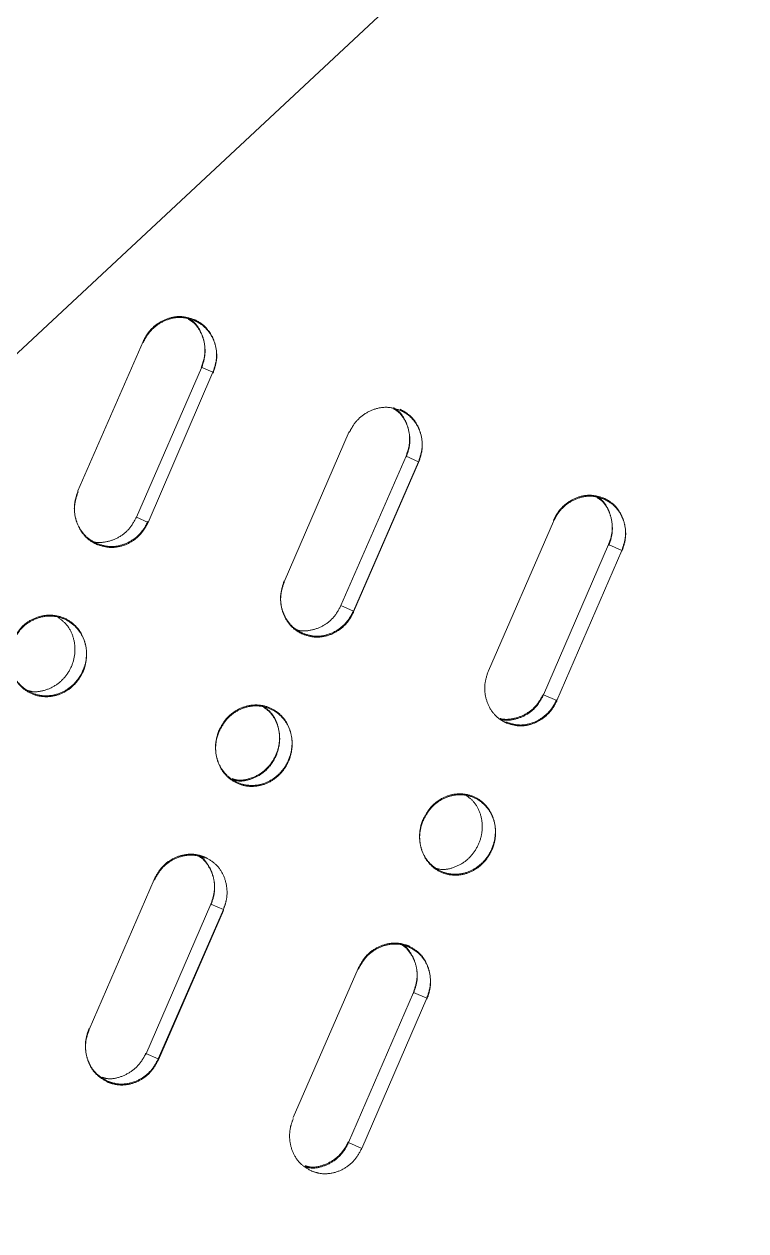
# Model space of a CAD drawing. Header units: millimetres. Extents: x -71377 to 516042, y -145869 to 441446.
# Drawn here: x 177334.6 to 177423.3, y 171241.6 to 171389.8 of the extents above; entities that cross this region are included whole.
import ezdxf

# ---------------------------------------------------------------- set-up
doc = ezdxf.new("R2010")
doc.units = ezdxf.units.MM
doc.header["$LTSCALE"] = 1000
doc.linetypes.add('IMPORT-DASHEDX2 _4_', pattern=[152.4, 101.6, -50.8])
for name, color, linetype, lineweight in [('05', 5, 'IMPORT-DASHEDX2 _4_', 5), ('06', 6, 'Continuous', 5), ('A-fnsh', 5, 'Continuous', 5), ('조경라인_dwg', 8, 'Continuous', 5)]:
    doc.layers.add(name, color=color, linetype=linetype, lineweight=lineweight)

# ---------------------------------------------------------------- blocks, each defined once
blk = doc.blocks.new('조경라인_dwg-6847807-지반층 배치도')
at = {"layer": '05'}
for p, q in [((177349.24, 171350.8), (177341.25, 171332.47)), ((177374.57, 171339.76), (177366.6, 171321.31)), ((177375.11, 171317.6), (177383.1, 171335.94)), ((177399.66, 171328.72), (177391.67, 171310.38)), ((177342.63, 171266.31), (177350.6, 171284.76)), ((177359.13, 171280.93), (177351.14, 171262.6)), ((177367.68, 171255.5), (177375.67, 171273.83))]:
    blk.add_line(p, q, dxfattribs=at)
at = {"layer": '05', "flags": 128}
for points in [[(177356.4, 171347.68), (177357.83, 171347.06), (177349.86, 171328.61), (177348.43, 171329.23), (177356.42, 171347.57)], [(177349.6, 171263.27), (177357.58, 171281.72), (177359.11, 171281.05), (177351.12, 171262.72), (177349.59, 171263.38)]]:
    blk.add_lwpolyline(points, dxfattribs=at)
for points in [[(177381.55, 171336.72), (177373.56, 171318.39), (177375.09, 171317.72), (177383.08, 171336.05)], [(177406.43, 171325.88), (177408.06, 171325.17), (177400.09, 171306.72), (177398.45, 171307.43)], [(177374.48, 171252.43), (177376.12, 171251.71), (177384.09, 171270.16), (177382.46, 171270.87)]]:
    blk.add_lwpolyline(points, close=True, dxfattribs=at)
at = {"layer": '05'}
for points, knots in [([(177355.54, 171353.51), (177355.03, 171353.67), (177354.02, 171353.99), (177352.39, 171353.76), (177350.91, 171353.02), (177349.83, 171351.96), (177349.41, 171351.13), (177349.24, 171350.8)], [0, 0, 0, 0, 0.214693, 0.429385, 0.644077, 0.858772, 1, 1, 1, 1]), ([(177355.55, 171353.4), (177355.05, 171353.56), (177354.04, 171353.88), (177352.41, 171353.65), (177350.93, 171352.91), (177349.85, 171351.84), (177349.42, 171351.02), (177349.26, 171350.69)], [0, 0, 0, 0, 0.214693, 0.429385, 0.644077, 0.858772, 1, 1, 1, 1]), ([(177354.76, 171353.69), (177354.99, 171353.56), (177355.67, 171353.15), (177356.42, 171351.99), (177356.9, 171350.42), (177356.85, 171348.9), (177356.53, 171348.03), (177356.4, 171347.68)], [0, 0, 0, 0, 0.119414, 0.360154, 0.600895, 0.841637, 1, 1, 1, 1]), ([(177354.78, 171353.58), (177355.01, 171353.44), (177355.68, 171353.04), (177356.44, 171351.88), (177356.91, 171350.3), (177356.86, 171348.79), (177356.54, 171347.91), (177356.42, 171347.57)], [0, 0, 0, 0, 0.119414, 0.360154, 0.600895, 0.841637, 1, 1, 1, 1]), ([(177357.83, 171347.06), (177358.01, 171347.59), (177358.37, 171348.66), (177358.22, 171350.36), (177357.59, 171351.87), (177356.62, 171352.95), (177355.85, 171353.35), (177355.54, 171353.51)], [0, 0, 0, 0, 0.214695, 0.429386, 0.644079, 0.858773, 1, 1, 1, 1]), ([(177357.85, 171346.94), (177358.03, 171347.48), (177358.38, 171348.55), (177358.24, 171350.25), (177357.6, 171351.76), (177356.64, 171352.83), (177355.86, 171353.24), (177355.55, 171353.4)], [0, 0, 0, 0, 0.214695, 0.429386, 0.644079, 0.858773, 1, 1, 1, 1]), ([(177380.85, 171342.37), (177380.35, 171342.53), (177379.34, 171342.85), (177377.72, 171342.61), (177376.25, 171341.87), (177375.18, 171340.8), (177374.76, 171339.98), (177374.59, 171339.65)], [0, 0, 0, 0, 0.214692, 0.429384, 0.644077, 0.858772, 1, 1, 1, 1]), ([(177380, 171342.68), (177380.2, 171342.56), (177380.86, 171342.17), (177381.58, 171341.02), (177382.05, 171339.46), (177381.99, 171337.94), (177381.67, 171337.07), (177381.55, 171336.72)], [0, 0, 0, 0, 0.11066, 0.353794, 0.596927, 0.840063, 1, 1, 1, 1]), ([(177380.02, 171342.57), (177380.22, 171342.44), (177380.87, 171342.05), (177381.6, 171340.91), (177382.07, 171339.34), (177382.01, 171337.83), (177381.69, 171336.95), (177381.56, 171336.61)], [0, 0, 0, 0, 0.11066, 0.353794, 0.596927, 0.840063, 1, 1, 1, 1]), ([(177383.08, 171336.05), (177383.26, 171336.59), (177383.62, 171337.66), (177383.48, 171339.35), (177382.86, 171340.86), (177381.9, 171341.93), (177381.13, 171342.33), (177380.83, 171342.49)], [0, 0, 0, 0, 0.214695, 0.429386, 0.644078, 0.858772, 1, 1, 1, 1]), ([(177383.1, 171335.94), (177383.28, 171336.47), (177383.63, 171337.55), (177383.5, 171339.24), (177382.87, 171340.74), (177381.92, 171341.81), (177381.15, 171342.22), (177380.85, 171342.37)], [0, 0, 0, 0, 0.214695, 0.429386, 0.644078, 0.858772, 1, 1, 1, 1]), ([(177341.25, 171332.47), (177341.07, 171331.93), (177340.72, 171330.86), (177340.86, 171329.16), (177341.5, 171327.65), (177342.47, 171326.57), (177343.24, 171326.17), (177343.55, 171326.01)], [0, 0, 0, 0, 0.214691, 0.429386, 0.644078, 0.858773, 1, 1, 1, 1]), ([(177341.27, 171332.35), (177341.09, 171331.82), (177340.73, 171330.74), (177340.88, 171329.05), (177341.52, 171327.54), (177342.49, 171326.46), (177343.26, 171326.06), (177343.57, 171325.89)], [0, 0, 0, 0, 0.214691, 0.429386, 0.644078, 0.858773, 1, 1, 1, 1]), ([(177405.86, 171331.58), (177405.36, 171331.74), (177404.37, 171332.05), (177402.76, 171331.81), (177401.3, 171331.06), (177400.24, 171329.99), (177399.81, 171329.16), (177399.65, 171328.83)], [0, 0, 0, 0, 0.214692, 0.429384, 0.644077, 0.858772, 1, 1, 1, 1]), ([(177405.87, 171331.47), (177405.38, 171331.62), (177404.39, 171331.93), (177402.78, 171331.69), (177401.32, 171330.95), (177400.25, 171329.88), (177399.83, 171329.05), (177399.66, 171328.72)], [0, 0, 0, 0, 0.214692, 0.429384, 0.644077, 0.858772, 1, 1, 1, 1]), ([(177404.97, 171331.79), (177405.16, 171331.67), (177405.78, 171331.29), (177406.48, 171330.17), (177406.94, 171328.61), (177406.88, 171327.1), (177406.56, 171326.22), (177406.43, 171325.88)], [0, 0, 0, 0, 0.101539, 0.347166, 0.592793, 0.838423, 1, 1, 1, 1]), ([(177404.99, 171331.67), (177405.17, 171331.56), (177405.8, 171331.18), (177406.5, 171330.06), (177406.95, 171328.49), (177406.89, 171326.98), (177406.57, 171326.11), (177406.45, 171325.76)], [0, 0, 0, 0, 0.101539, 0.347166, 0.592793, 0.838423, 1, 1, 1, 1]), ([(177408.06, 171325.17), (177408.24, 171325.7), (177408.6, 171326.77), (177408.47, 171328.46), (177407.86, 171329.96), (177406.91, 171331.03), (177406.16, 171331.42), (177405.86, 171331.58)], [0, 0, 0, 0, 0.214695, 0.429386, 0.644078, 0.858772, 1, 1, 1, 1]), ([(177408.08, 171325.05), (177408.26, 171325.59), (177408.61, 171326.66), (177408.49, 171328.35), (177407.87, 171329.85), (177406.93, 171330.91), (177406.17, 171331.31), (177405.87, 171331.47)], [0, 0, 0, 0, 0.214695, 0.429386, 0.644078, 0.858772, 1, 1, 1, 1]), ([(177348.43, 171329.23), (177348.15, 171328.74), (177347.61, 171327.75), (177346.27, 171326.69), (177344.74, 171326.15), (177343.55, 171326.08), (177342.97, 171326.27), (177342.89, 171326.29)], [0, 0, 0, 0, 0.240502, 0.481008, 0.72151, 0.962016, 1, 1, 1, 1]), ([(177343.55, 171326.01), (177344.06, 171325.85), (177345.07, 171325.53), (177346.7, 171325.76), (177348.18, 171326.5), (177349.25, 171327.56), (177349.68, 171328.39), (177349.84, 171328.72)], [0, 0, 0, 0, 0.214691, 0.429383, 0.644077, 0.858772, 1, 1, 1, 1]), ([(177343.57, 171325.89), (177344.07, 171325.74), (177345.08, 171325.42), (177346.72, 171325.64), (177348.19, 171326.38), (177349.27, 171327.45), (177349.69, 171328.28), (177349.86, 171328.61)], [0, 0, 0, 0, 0.214691, 0.429383, 0.644077, 0.858772, 1, 1, 1, 1]), ([(177366.58, 171321.43), (177366.41, 171320.89), (177366.05, 171319.82), (177366.19, 171318.13), (177366.82, 171316.62), (177367.77, 171315.55), (177368.54, 171315.15), (177368.84, 171314.99)], [0, 0, 0, 0, 0.214691, 0.429387, 0.644078, 0.858773, 1, 1, 1, 1]), ([(177366.6, 171321.31), (177366.42, 171320.78), (177366.07, 171319.7), (177366.2, 171318.01), (177366.83, 171316.5), (177367.79, 171315.43), (177368.56, 171315.03), (177368.86, 171314.87)], [0, 0, 0, 0, 0.214691, 0.429387, 0.644078, 0.858773, 1, 1, 1, 1]), ([(177373.56, 171318.39), (177373.29, 171317.89), (177372.74, 171316.9), (177371.41, 171315.84), (177369.89, 171315.3), (177368.73, 171315.22), (177368.17, 171315.4), (177368.12, 171315.41)], [0, 0, 0, 0, 0.242871, 0.485745, 0.728616, 0.971492, 1, 1, 1, 1]), ([(177333.26, 171314.13), (177333.53, 171314.63), (177334.07, 171315.62), (177335.41, 171316.67), (177336.96, 171317.23), (177338.58, 171317.24), (177340.09, 171316.68), (177341.31, 171315.62), (177342.1, 171314.19), (177342.39, 171312.54), (177342.19, 171311.24), (177341.92, 171310.55), (177341.85, 171310.39)], [0, 0, 0, 0, 0.0536882, 0.1073771, 0.1610655, 0.2147545, 0.268443, 0.3221314, 0.3758195, 0.4295083, 0.4831969, 0.5, 0.5, 0.5, 0.5]), ([(177333.27, 171314.02), (177333.55, 171314.51), (177334.09, 171315.5), (177335.43, 171316.55), (177336.98, 171317.12), (177338.6, 171317.12), (177340.11, 171316.56), (177341.32, 171315.51), (177342.12, 171314.07), (177342.4, 171312.42), (177342.2, 171311.12), (177341.94, 171310.43), (177341.87, 171310.27)], [0, 0, 0, 0, 0.0536882, 0.1073771, 0.1610655, 0.2147545, 0.268443, 0.3221314, 0.3758195, 0.4295083, 0.4831969, 0.5, 0.5, 0.5, 0.5]), ([(177338.81, 171316.94), (177339.17, 171316.67), (177339.95, 171316.09), (177340.68, 171314.69), (177340.97, 171313.05), (177340.71, 171311.36), (177339.93, 171309.84), (177338.73, 171308.64), (177337.24, 171307.93), (177335.89, 171307.71), (177335.15, 171307.93), (177334.92, 171308)], [0, 0, 0, 0, 0.1013752, 0.2217655, 0.3421569, 0.462548, 0.5829395, 0.7033299, 0.8237198, 0.9441118, 1, 1, 1, 1]), ([(177368.84, 171314.99), (177369.34, 171314.83), (177370.34, 171314.51), (177371.96, 171314.75), (177373.43, 171315.49), (177374.5, 171316.56), (177374.92, 171317.39), (177375.09, 171317.72)], [0, 0, 0, 0, 0.214692, 0.429384, 0.644077, 0.858772, 1, 1, 1, 1]), ([(177368.86, 171314.87), (177369.36, 171314.71), (177370.36, 171314.4), (177371.98, 171314.63), (177373.45, 171315.38), (177374.52, 171316.45), (177374.94, 171317.27), (177375.11, 171317.6)], [0, 0, 0, 0, 0.214692, 0.429384, 0.644077, 0.858772, 1, 1, 1, 1]), ([(177341.85, 171310.39), (177341.7, 171310.03), (177341.22, 171309.2), (177340.15, 171308.13), (177338.65, 171307.4), (177337.04, 171307.22), (177335.48, 171307.61), (177334.15, 171308.52), (177333.21, 171309.85), (177332.76, 171311.45), (177332.82, 171312.95), (177333.14, 171313.8), (177333.26, 171314.13)], [0.5, 0.5, 0.5, 0.5, 0.5368856, 0.5905739, 0.6442621, 0.6979511, 0.7516397, 0.8053279, 0.8590164, 0.9127046, 0.966394, 1, 1, 1, 1]), ([(177341.87, 171310.27), (177341.71, 171309.92), (177341.24, 171309.09), (177340.16, 171308.02), (177338.67, 171307.29), (177337.05, 171307.11), (177335.49, 171307.49), (177334.17, 171308.4), (177333.22, 171309.74), (177332.78, 171311.34), (177332.84, 171312.83), (177333.15, 171313.69), (177333.27, 171314.02)], [0.5, 0.5, 0.5, 0.5, 0.5368856, 0.5905739, 0.6442621, 0.6979511, 0.7516397, 0.8053279, 0.8590164, 0.9127046, 0.966394, 1, 1, 1, 1]), ([(177391.67, 171310.38), (177391.49, 171309.85), (177391.14, 171308.78), (177391.27, 171307.09), (177391.88, 171305.58), (177392.83, 171304.52), (177393.59, 171304.12), (177393.89, 171303.96)], [0, 0, 0, 0, 0.214692, 0.429387, 0.644079, 0.858773, 1, 1, 1, 1]), ([(177398.44, 171307.54), (177398.17, 171307.05), (177397.63, 171306.06), (177396.3, 171305), (177394.79, 171304.45), (177393.66, 171304.36), (177393.13, 171304.52), (177393.1, 171304.53)], [0, 0, 0, 0, 0.245339, 0.490681, 0.736022, 0.981364, 1, 1, 1, 1]), ([(177398.45, 171307.43), (177398.18, 171306.93), (177397.64, 171305.94), (177396.32, 171304.88), (177394.81, 171304.33), (177393.68, 171304.25), (177393.15, 171304.41), (177393.11, 171304.42)], [0, 0, 0, 0, 0.245339, 0.490681, 0.736022, 0.981364, 1, 1, 1, 1]), ([(177393.87, 171304.08), (177394.37, 171303.92), (177395.36, 171303.61), (177396.96, 171303.85), (177398.42, 171304.6), (177399.48, 171305.67), (177399.9, 171306.5), (177400.07, 171306.83)], [0, 0, 0, 0, 0.214692, 0.429385, 0.644077, 0.858772, 1, 1, 1, 1]), ([(177393.89, 171303.96), (177394.38, 171303.81), (177395.37, 171303.5), (177396.98, 171303.74), (177398.43, 171304.49), (177399.5, 171305.56), (177399.92, 171306.39), (177400.09, 171306.72)], [0, 0, 0, 0, 0.214692, 0.429385, 0.644077, 0.858772, 1, 1, 1, 1]), ([(177358.59, 171303.09), (177358.86, 171303.59), (177359.41, 171304.58), (177360.74, 171305.63), (177362.28, 171306.2), (177363.89, 171306.21), (177365.37, 171305.66), (177366.58, 171304.61), (177367.36, 171303.18), (177367.64, 171301.53), (177367.43, 171300.23), (177367.17, 171299.54), (177367.1, 171299.38)], [0, 0, 0, 0, 0.0536882, 0.1073772, 0.1610654, 0.2147544, 0.2684432, 0.3221315, 0.3758196, 0.4295083, 0.4831969, 0.5, 0.5, 0.5, 0.5]), ([(177358.61, 171302.98), (177358.88, 171303.47), (177359.42, 171304.46), (177360.76, 171305.51), (177362.29, 171306.09), (177363.9, 171306.09), (177365.39, 171305.54), (177366.6, 171304.49), (177367.38, 171303.06), (177367.65, 171301.42), (177367.45, 171300.12), (177367.19, 171299.43), (177367.12, 171299.27)], [0, 0, 0, 0, 0.0536882, 0.1073772, 0.1610654, 0.2147544, 0.2684432, 0.3221315, 0.3758196, 0.4295083, 0.4831969, 0.5, 0.5, 0.5, 0.5]), ([(177363.99, 171306.07), (177364.34, 171305.8), (177365.11, 171305.22), (177365.82, 171303.84), (177366.1, 171302.2), (177365.84, 171300.52), (177365.06, 171299), (177363.87, 171297.79), (177362.39, 171297.08), (177361.07, 171296.85), (177360.36, 171297.06), (177360.15, 171297.13)], [0, 0, 0, 0, 0.100513, 0.221726, 0.342938, 0.464151, 0.585363, 0.706575, 0.827786, 0.949, 1, 1, 1, 1]), ([(177364.01, 171305.95), (177364.36, 171305.69), (177365.13, 171305.11), (177365.84, 171303.72), (177366.12, 171302.09), (177365.85, 171300.4), (177365.08, 171298.88), (177363.88, 171297.68), (177362.41, 171296.97), (177361.09, 171296.74), (177360.38, 171296.95), (177360.17, 171297.01)], [0, 0, 0, 0, 0.100513, 0.221726, 0.342938, 0.464151, 0.585363, 0.706575, 0.827786, 0.949, 1, 1, 1, 1]), ([(177367.1, 171299.38), (177366.95, 171299.03), (177366.47, 171298.2), (177365.4, 171297.13), (177363.92, 171296.39), (177362.31, 171296.21), (177360.77, 171296.59), (177359.46, 171297.49), (177358.53, 171298.82), (177358.09, 171300.42), (177358.16, 171301.91), (177358.47, 171302.76), (177358.59, 171303.09)], [0.5, 0.5, 0.5, 0.5, 0.5368857, 0.5905741, 0.6442619, 0.6979513, 0.75164, 0.8053278, 0.8590166, 0.9127045, 0.966394, 1, 1, 1, 1]), ([(177367.12, 171299.27), (177366.96, 171298.91), (177366.49, 171298.08), (177365.42, 171297.01), (177363.93, 171296.28), (177362.33, 171296.09), (177360.78, 171296.47), (177359.47, 171297.38), (177358.54, 171298.7), (177358.11, 171300.3), (177358.17, 171301.79), (177358.49, 171302.65), (177358.61, 171302.98)], [0.5, 0.5, 0.5, 0.5, 0.5368857, 0.5905741, 0.6442619, 0.6979513, 0.75164, 0.8053278, 0.8590166, 0.9127045, 0.966394, 1, 1, 1, 1]), ([(177383.66, 171292.16), (177383.94, 171292.66), (177384.48, 171293.65), (177385.8, 171294.71), (177387.33, 171295.28), (177388.92, 171295.3), (177390.4, 171294.75), (177391.59, 171293.71), (177392.36, 171292.29), (177392.62, 171290.64), (177392.41, 171289.35), (177392.15, 171288.66), (177392.08, 171288.5)], [0, 0, 0, 0, 0.0536882, 0.1073773, 0.1610656, 0.2147544, 0.2684432, 0.3221314, 0.3758196, 0.4295082, 0.4831968, 0.5, 0.5, 0.5, 0.5]), ([(177383.68, 171292.05), (177383.95, 171292.55), (177384.5, 171293.54), (177385.82, 171294.59), (177387.34, 171295.17), (177388.94, 171295.18), (177390.41, 171294.64), (177391.6, 171293.59), (177392.37, 171292.17), (177392.64, 171290.53), (177392.43, 171289.23), (177392.17, 171288.54), (177392.1, 171288.38)], [0, 0, 0, 0, 0.0536882, 0.1073773, 0.1610656, 0.2147544, 0.2684432, 0.3221314, 0.3758196, 0.4295082, 0.4831968, 0.5, 0.5, 0.5, 0.5]), ([(177388.95, 171295.08), (177389.28, 171294.82), (177390.04, 171294.25), (177390.73, 171292.88), (177391.01, 171291.24), (177390.73, 171289.56), (177389.96, 171288.04), (177388.77, 171286.83), (177387.3, 171286.12), (177386.02, 171285.88), (177385.34, 171286.08), (177385.15, 171286.13)], [0, 0, 0, 0, 0.099621, 0.221683, 0.343747, 0.465809, 0.587873, 0.709935, 0.831997, 0.954061, 1, 1, 1, 1]), ([(177392.08, 171288.5), (177391.93, 171288.14), (177391.46, 171287.31), (177390.39, 171286.24), (177388.92, 171285.5), (177387.33, 171285.3), (177385.8, 171285.68), (177384.5, 171286.58), (177383.58, 171287.9), (177383.16, 171289.49), (177383.23, 171290.98), (177383.54, 171291.84), (177383.66, 171292.16)], [0.5, 0.5, 0.5, 0.5, 0.5368856, 0.590574, 0.644262, 0.697951, 0.75164, 0.8053281, 0.8590164, 0.9127045, 0.966394, 1, 1, 1, 1]), ([(177392.1, 171288.38), (177391.94, 171288.03), (177391.47, 171287.2), (177390.41, 171286.12), (177388.93, 171285.38), (177387.34, 171285.19), (177385.81, 171285.56), (177384.52, 171286.46), (177383.6, 171287.78), (177383.17, 171289.38), (177383.24, 171290.86), (177383.56, 171291.72), (177383.68, 171292.05)], [0.5, 0.5, 0.5, 0.5, 0.5368856, 0.590574, 0.644262, 0.697951, 0.75164, 0.8053281, 0.8590164, 0.9127045, 0.966394, 1, 1, 1, 1]), ([(177350.6, 171284.76), (177350.87, 171285.25), (177351.42, 171286.24), (177352.75, 171287.3), (177354.28, 171287.86), (177355.72, 171287.89), (177356.53, 171287.6), (177356.86, 171287.49)], [0, 0, 0, 0, 0.214695, 0.429386, 0.64408, 0.858773, 1, 1, 1, 1]), ([(177350.62, 171284.64), (177350.89, 171285.14), (177351.43, 171286.13), (177352.77, 171287.18), (177354.3, 171287.75), (177355.74, 171287.77), (177356.55, 171287.49), (177356.87, 171287.37)], [0, 0, 0, 0, 0.214695, 0.429386, 0.64408, 0.858773, 1, 1, 1, 1]), ([(177357.58, 171281.72), (177357.75, 171282.25), (177358.11, 171283.32), (177357.98, 171285.02), (177357.34, 171286.51), (177356.61, 171287.41), (177356.1, 171287.7), (177356.05, 171287.73)], [0, 0, 0, 0, 0.242875, 0.485744, 0.728618, 0.971492, 1, 1, 1, 1]), ([(177357.59, 171281.6), (177357.77, 171282.14), (177358.12, 171283.21), (177357.99, 171284.91), (177357.36, 171286.4), (177356.63, 171287.3), (177356.12, 171287.58), (177356.07, 171287.61)], [0, 0, 0, 0, 0.242875, 0.485744, 0.728618, 0.971492, 1, 1, 1, 1]), ([(177356.86, 171287.49), (177357.31, 171287.23), (177358.23, 171286.71), (177359.16, 171285.36), (177359.61, 171283.78), (177359.56, 171282.27), (177359.24, 171281.4), (177359.11, 171281.05)], [0, 0, 0, 0, 0.214693, 0.429385, 0.644078, 0.858772, 1, 1, 1, 1]), ([(177375.67, 171273.83), (177375.95, 171274.33), (177376.49, 171275.32), (177377.81, 171276.37), (177379.33, 171276.94), (177380.76, 171276.98), (177381.56, 171276.69), (177381.88, 171276.58)], [0, 0, 0, 0, 0.214695, 0.429386, 0.64408, 0.858773, 1, 1, 1, 1]), ([(177375.69, 171273.72), (177375.96, 171274.21), (177376.5, 171275.2), (177377.83, 171276.26), (177379.35, 171276.83), (177380.77, 171276.86), (177381.58, 171276.58), (177381.9, 171276.46)], [0, 0, 0, 0, 0.214695, 0.429386, 0.64408, 0.858773, 1, 1, 1, 1]), ([(177382.46, 171270.87), (177382.63, 171271.41), (177382.99, 171272.48), (177382.87, 171274.17), (177382.24, 171275.66), (177381.54, 171276.54), (177381.06, 171276.82), (177381.02, 171276.84)], [0, 0, 0, 0, 0.245342, 0.490681, 0.736024, 0.981364, 1, 1, 1, 1]), ([(177382.47, 171270.76), (177382.65, 171271.29), (177383.01, 171272.37), (177382.89, 171274.06), (177382.26, 171275.54), (177381.55, 171276.42), (177381.07, 171276.7), (177381.04, 171276.72)], [0, 0, 0, 0, 0.245342, 0.490681, 0.736024, 0.981364, 1, 1, 1, 1]), ([(177381.88, 171276.58), (177382.34, 171276.32), (177383.24, 171275.81), (177384.15, 171274.47), (177384.6, 171272.89), (177384.54, 171271.38), (177384.22, 171270.51), (177384.09, 171270.16)], [0, 0, 0, 0, 0.214693, 0.429385, 0.644077, 0.858772, 1, 1, 1, 1]), ([(177381.9, 171276.46), (177382.35, 171276.21), (177383.25, 171275.69), (177384.17, 171274.35), (177384.61, 171272.78), (177384.55, 171271.27), (177384.24, 171270.39), (177384.11, 171270.05)], [0, 0, 0, 0, 0.214693, 0.429385, 0.644077, 0.858772, 1, 1, 1, 1]), ([(177344.87, 171259.98), (177344.42, 171260.24), (177343.5, 171260.76), (177342.57, 171262.11), (177342.11, 171263.69), (177342.17, 171265.2), (177342.48, 171266.08), (177342.61, 171266.42)], [0, 0, 0, 0, 0.214692, 0.429384, 0.644077, 0.858772, 1, 1, 1, 1]), ([(177344.89, 171259.87), (177344.43, 171260.13), (177343.52, 171260.65), (177342.59, 171261.99), (177342.13, 171263.58), (177342.18, 171265.09), (177342.5, 171265.96), (177342.63, 171266.31)], [0, 0, 0, 0, 0.214692, 0.429384, 0.644077, 0.858772, 1, 1, 1, 1]), ([(177344.17, 171260.46), (177344.39, 171260.39), (177345.13, 171260.18), (177346.46, 171260.43), (177347.92, 171261.16), (177348.99, 171262.23), (177349.42, 171263.06), (177349.59, 171263.38)], [0, 0, 0, 0, 0.11066, 0.353794, 0.596927, 0.840063, 1, 1, 1, 1]), ([(177351.12, 171262.72), (177350.85, 171262.22), (177350.31, 171261.23), (177348.97, 171260.18), (177347.44, 171259.61), (177346.01, 171259.58), (177345.19, 171259.87), (177344.87, 171259.98)], [0, 0, 0, 0, 0.214691, 0.429386, 0.644078, 0.858772, 1, 1, 1, 1]), ([(177351.14, 171262.6), (177350.87, 171262.11), (177350.32, 171261.12), (177348.99, 171260.06), (177347.46, 171259.49), (177346.03, 171259.47), (177345.21, 171259.75), (177344.89, 171259.87)], [0, 0, 0, 0, 0.214691, 0.429386, 0.644078, 0.858772, 1, 1, 1, 1]), ([(177369.92, 171248.96), (177369.46, 171249.22), (177368.56, 171249.73), (177367.64, 171251.07), (177367.2, 171252.65), (177367.25, 171254.16), (177367.57, 171255.03), (177367.7, 171255.38)], [0, 0, 0, 0, 0.214692, 0.429384, 0.644077, 0.858772, 1, 1, 1, 1]), ([(177369.15, 171249.58), (177369.35, 171249.53), (177370.06, 171249.33), (177371.36, 171249.58), (177372.81, 171250.31), (177373.88, 171251.38), (177374.3, 171252.21), (177374.47, 171252.54)], [0, 0, 0, 0, 0.101538, 0.347166, 0.592793, 0.838423, 1, 1, 1, 1]), ([(177369.16, 171249.47), (177369.37, 171249.41), (177370.07, 171249.21), (177371.37, 171249.46), (177372.83, 171250.19), (177373.89, 171251.27), (177374.32, 171252.1), (177374.48, 171252.43)], [0, 0, 0, 0, 0.101538, 0.347166, 0.592793, 0.838423, 1, 1, 1, 1]), ([(177376.12, 171251.71), (177375.85, 171251.22), (177375.3, 171250.23), (177373.98, 171249.17), (177372.46, 171248.6), (177371.04, 171248.56), (177370.24, 171248.85), (177369.92, 171248.96)], [0, 0, 0, 0, 0.214692, 0.429386, 0.644079, 0.858773, 1, 1, 1, 1])]:
    blk.add_open_spline(points, degree=3, knots=knots, dxfattribs=at)
at = {"layer": '06'}
blk.add_arc((172981.49, 174827.57), 6800, 313.956972, 64.158974, dxfattribs=at)

msp = doc.modelspace()

# ---------------------------------------------------------------- linework, layer by layer
at = {"layer": 'A-fnsh'}
msp.add_line((164247.06, 159145.81), (197362.75, 190026.69), dxfattribs=at)

# ---------------------------------------------------------------- block references
at = {"layer": '조경라인_dwg', "rotation": 8.537736462515947e-07}
msp.add_blockref('조경라인_dwg-6847807-지반층 배치도', (0, 0), dxfattribs=at)

doc.saveas('drawing.dxf')
